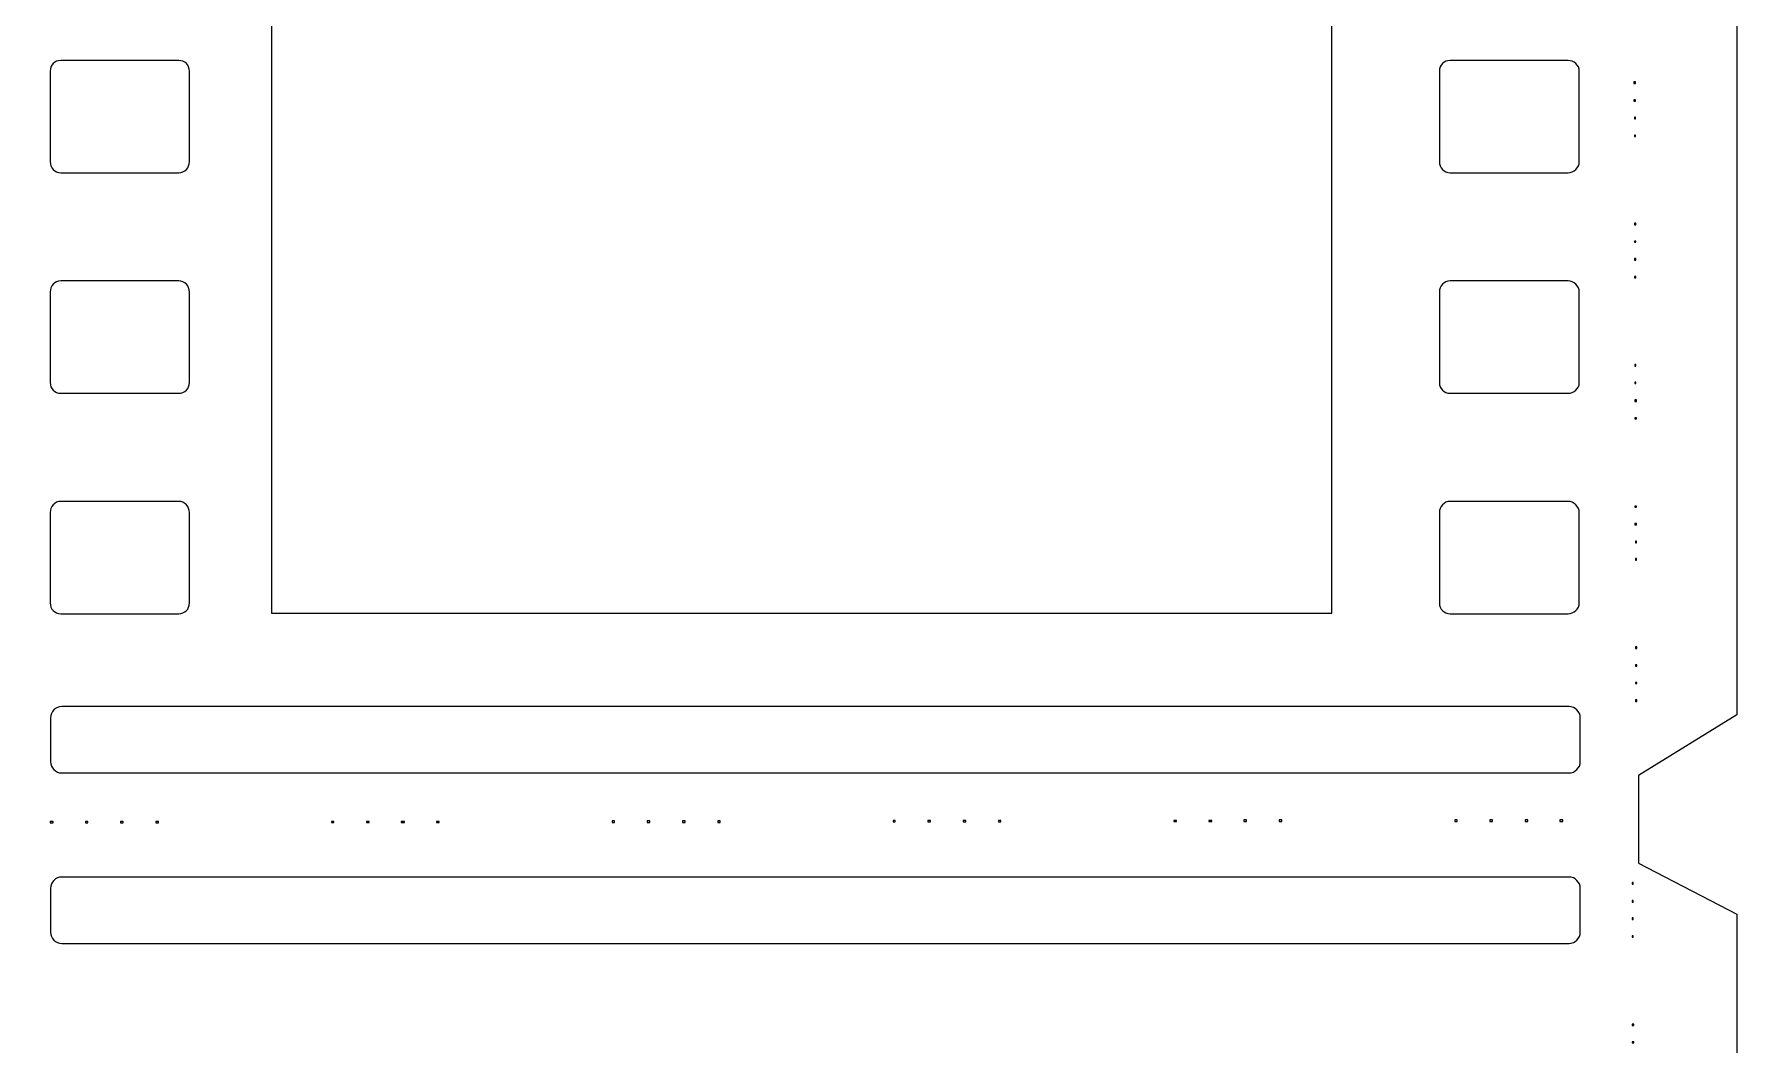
# Model space of a CAD drawing. Header units: centimetres. Extents: x -7.3 to 7.2, y -9.5 to 9.5.
# Drawn here: x -4.548 to -1.789, y -1.697 to -0.059 of the extents above; entities that cross this region are included whole.
import ezdxf

# ---------------------------------------------------------------- set-up
doc = ezdxf.new("R2010")
doc.units = ezdxf.units.CM
doc.header["$MEASUREMENT"] = 0
doc.layers.add('Layer 1', color=7, linetype='Continuous')

msp = doc.modelspace()

# ---------------------------------------------------------------- linework, layer by layer
at = {"layer": 'Layer 1', "lineweight": 9}
for points, knots in [([(-4.46691, 9.52087), (-4.46691, 9.52087), (-4.57605, 9.34393), (-4.57605, 9.34393), (-4.57605, 9.34393), (-4.57605, 9.34393), (-4.61905, 9.34393), (-4.61905, 9.34393), (-4.61905, 9.34393), (-4.61905, 9.34393), (-7.29051, 9.34393), (-7.29051, 9.34393), (-7.29051, 9.34393), (-7.29051, 9.34393), (-7.29051, -9.34393), (-7.29051, -9.34393), (-7.29051, -9.34393), (-7.29051, -9.34393), (-4.61905, -9.34393), (-4.61905, -9.34393), (-4.61905, -9.34393), (-4.61905, -9.34393), (-4.57605, -9.34393), (-4.57605, -9.34393), (-4.57605, -9.34393), (-4.57605, -9.34393), (-4.46691, -9.52004), (-4.46691, -9.52004), (-4.46691, -9.52004), (-4.46691, -9.52004), (-2.11956, -9.52004), (-2.11956, -9.52004), (-2.11956, -9.52004), (-2.11956, -9.52004), (-2.02778, -9.34393), (-2.02778, -9.34393), (-2.02778, -9.34393), (-2.02778, -9.34393), (-1.95172, -9.34393), (-1.95172, -9.34393), (-1.95172, -9.34393), (-1.95172, -9.34393), (-1.95172, -9.28026), (-1.95172, -9.28026), (-1.95172, -9.28026), (-1.95172, -9.28026), (-1.79214, -9.19675), (-1.79214, -9.19675), (-1.79214, -9.19675), (-1.79214, -9.19675), (-1.79214, -6.8494), (-1.79214, -6.8494), (-1.79214, -6.8494), (-1.79214, -6.8494), (-1.95172, -6.75101), (-1.95172, -6.75101), (-1.95172, -6.75101), (-1.95172, -6.75101), (-1.94841, -6.5997), (-1.94841, -6.5997), (-1.94841, -6.5997), (-1.94841, -6.5997), (-1.78883, -6.50131), (-1.78883, -6.50131), (-1.78883, -6.50131), (-1.78883, -6.50131), (-1.78883, -4.15396), (-1.78883, -4.15396), (-1.78883, -4.15396), (-1.78883, -4.15396), (-1.94841, -4.0721), (-1.94841, -4.0721), (-1.94841, -4.0721), (-1.94841, -4.0721), (-1.94841, -3.92989), (-1.94841, -3.92989), (-1.94841, -3.92989), (-1.94841, -3.92989), (-1.78883, -3.83232), (-1.78883, -3.83232), (-1.78883, -3.83232), (-1.78883, -3.83232), (-1.78883, -1.48497), (-1.78883, -1.48497), (-1.78883, -1.48497), (-1.78883, -1.48497), (-1.94841, -1.40229), (-1.94841, -1.40229), (-1.94841, -1.40229), (-1.94841, -1.40229), (-1.94841, -1.26008), (-1.94841, -1.26008), (-1.94841, -1.26008), (-1.94841, -1.26008), (-1.78883, -1.16169), (-1.78883, -1.16169), (-1.78883, -1.16169), (-1.78883, -1.16169), (-1.78883, 1.18484), (-1.78883, 1.18484), (-1.78883, 1.18484), (-1.78883, 1.18484), (-1.94841, 1.26752), (-1.94841, 1.26752), (-1.94841, 1.26752), (-1.94841, 1.26752), (-1.94841, 1.40891), (-1.94841, 1.40891), (-1.94841, 1.40891), (-1.94841, 1.40891), (-1.78883, 1.50647), (-1.78883, 1.50647), (-1.78883, 1.50647), (-1.78883, 1.50647), (-1.78883, 3.85382), (-1.78883, 3.85382), (-1.78883, 3.85382), (-1.78883, 3.85382), (-1.94841, 3.9365), (-1.94841, 3.9365), (-1.94841, 3.9365), (-1.94841, 3.9365), (-1.94841, 4.07872), (-1.94841, 4.07872), (-1.94841, 4.07872), (-1.94841, 4.07872), (-1.78883, 4.17711), (-1.78883, 4.17711), (-1.78883, 4.17711), (-1.78883, 4.17711), (-1.78883, 6.52363), (-1.78883, 6.52363), (-1.78883, 6.52363), (-1.78883, 6.52363), (-1.94841, 6.60632), (-1.94841, 6.60632), (-1.94841, 6.60632), (-1.94841, 6.60632), (-1.95172, 6.75184), (-1.95172, 6.75184), (-1.95172, 6.75184), (-1.95172, 6.75184), (-1.79214, 6.85023), (-1.79214, 6.85023), (-1.79214, 6.85023), (-1.79214, 6.85023), (-1.79214, 9.19758), (-1.79214, 9.19758), (-1.79214, 9.19758), (-1.79214, 9.19758), (-1.95172, 9.28026), (-1.95172, 9.28026), (-1.95172, 9.28026), (-1.95172, 9.28026), (-1.95172, 9.34393), (-1.95172, 9.34393), (-1.95172, 9.34393), (-1.95172, 9.34393), (-2.02778, 9.34393), (-2.02778, 9.34393), (-2.02778, 9.34393), (-2.02778, 9.34393), (-2.11956, 9.52087), (-2.11956, 9.52087), (-2.11956, 9.52087), (-2.11956, 9.52087), (-4.46691, 9.52087), (-4.46691, 9.52087)], [0, 0, 0, 0, 0.0232558, 0.0232558, 0.0232558, 0.0232558, 0.0465116, 0.0465116, 0.0465116, 0.0465116, 0.0697674, 0.0697674, 0.0697674, 0.0697674, 0.0930233, 0.0930233, 0.0930233, 0.0930233, 0.1162791, 0.1162791, 0.1162791, 0.1162791, 0.1395349, 0.1395349, 0.1395349, 0.1395349, 0.1627907, 0.1627907, 0.1627907, 0.1627907, 0.1860465, 0.1860465, 0.1860465, 0.1860465, 0.2093023, 0.2093023, 0.2093023, 0.2093023, 0.2325581, 0.2325581, 0.2325581, 0.2325581, 0.255814, 0.255814, 0.255814, 0.255814, 0.2790698, 0.2790698, 0.2790698, 0.2790698, 0.3023256, 0.3023256, 0.3023256, 0.3023256, 0.3255814, 0.3255814, 0.3255814, 0.3255814, 0.3488372, 0.3488372, 0.3488372, 0.3488372, 0.372093, 0.372093, 0.372093, 0.372093, 0.3953488, 0.3953488, 0.3953488, 0.3953488, 0.4186047, 0.4186047, 0.4186047, 0.4186047, 0.4418605, 0.4418605, 0.4418605, 0.4418605, 0.4651163, 0.4651163, 0.4651163, 0.4651163, 0.4883721, 0.4883721, 0.4883721, 0.4883721, 0.5116279, 0.5116279, 0.5116279, 0.5116279, 0.5348837, 0.5348837, 0.5348837, 0.5348837, 0.5581395, 0.5581395, 0.5581395, 0.5581395, 0.5813953, 0.5813953, 0.5813953, 0.5813953, 0.6046512, 0.6046512, 0.6046512, 0.6046512, 0.627907, 0.627907, 0.627907, 0.627907, 0.6511628, 0.6511628, 0.6511628, 0.6511628, 0.6744186, 0.6744186, 0.6744186, 0.6744186, 0.6976744, 0.6976744, 0.6976744, 0.6976744, 0.7209302, 0.7209302, 0.7209302, 0.7209302, 0.744186, 0.744186, 0.744186, 0.744186, 0.7674419, 0.7674419, 0.7674419, 0.7674419, 0.7906977, 0.7906977, 0.7906977, 0.7906977, 0.8139535, 0.8139535, 0.8139535, 0.8139535, 0.8372093, 0.8372093, 0.8372093, 0.8372093, 0.8604651, 0.8604651, 0.8604651, 0.8604651, 0.8837209, 0.8837209, 0.8837209, 0.8837209, 0.9069767, 0.9069767, 0.9069767, 0.9069767, 0.9302326, 0.9302326, 0.9302326, 0.9302326, 0.9534884, 0.9534884, 0.9534884, 0.9534884, 1, 1, 1, 1]), ([(-4.16264, 0.97234), (-4.16264, 0.97234), (-2.44533, 0.97234), (-2.44533, 0.97234), (-2.44533, 0.97234), (-2.44533, 0.97234), (-2.44533, -0.99715), (-2.44533, -0.99715), (-2.44533, -0.99715), (-2.44533, -0.99715), (-4.16264, -0.99715), (-4.16264, -0.99715), (-4.16264, -0.99715), (-4.16264, -0.99715), (-4.16264, 0.97234), (-4.16264, 0.97234)], [0, 0, 0, 0, 0.2, 0.2, 0.2, 0.2, 0.4, 0.4, 0.4, 0.4, 0.6, 0.6, 0.6, 0.6, 1, 1, 1, 1]), ([(-4.50412, -0.1017), (-4.50412, -0.1017), (-4.31312, -0.1017), (-4.31312, -0.1017), (-4.31312, -0.1017), (-4.30327, -0.1017), (-4.29576, -0.10921), (-4.29576, -0.11906), (-4.29576, -0.11906), (-4.29576, -0.11906), (-4.29576, -0.26541), (-4.29576, -0.26541), (-4.29576, -0.26541), (-4.29576, -0.27526), (-4.30327, -0.2836), (-4.31312, -0.2836), (-4.31312, -0.2836), (-4.31312, -0.2836), (-4.50412, -0.2836), (-4.50412, -0.2836), (-4.50412, -0.2836), (-4.51397, -0.2836), (-4.52148, -0.27526), (-4.52148, -0.26541), (-4.52148, -0.26541), (-4.52148, -0.26541), (-4.52148, -0.11906), (-4.52148, -0.11906), (-4.52148, -0.11906), (-4.52148, -0.10921), (-4.51397, -0.1017), (-4.50412, -0.1017)], [0, 0, 0, 0, 0.1111111, 0.1111111, 0.1111111, 0.1111111, 0.2222222, 0.2222222, 0.2222222, 0.2222222, 0.3333333, 0.3333333, 0.3333333, 0.3333333, 0.4444444, 0.4444444, 0.4444444, 0.4444444, 0.5555556, 0.5555556, 0.5555556, 0.5555556, 0.6666667, 0.6666667, 0.6666667, 0.6666667, 0.7777778, 0.7777778, 0.7777778, 0.7777778, 1, 1, 1, 1]), ([(-2.25351, -0.1017), (-2.25351, -0.1017), (-2.06251, -0.1017), (-2.06251, -0.1017), (-2.06251, -0.1017), (-2.05266, -0.1017), (-2.04432, -0.10921), (-2.04432, -0.11906), (-2.04432, -0.11906), (-2.04432, -0.11906), (-2.04432, -0.26541), (-2.04432, -0.26541), (-2.04432, -0.26541), (-2.04432, -0.27526), (-2.05266, -0.2836), (-2.06251, -0.2836), (-2.06251, -0.2836), (-2.06251, -0.2836), (-2.25351, -0.2836), (-2.25351, -0.2836), (-2.25351, -0.2836), (-2.26336, -0.2836), (-2.27087, -0.27526), (-2.27087, -0.26541), (-2.27087, -0.26541), (-2.27087, -0.26541), (-2.27087, -0.11906), (-2.27087, -0.11906), (-2.27087, -0.11906), (-2.27087, -0.10921), (-2.26336, -0.1017), (-2.25351, -0.1017)], [0, 0, 0, 0, 0.1111111, 0.1111111, 0.1111111, 0.1111111, 0.2222222, 0.2222222, 0.2222222, 0.2222222, 0.3333333, 0.3333333, 0.3333333, 0.3333333, 0.4444444, 0.4444444, 0.4444444, 0.4444444, 0.5555556, 0.5555556, 0.5555556, 0.5555556, 0.6666667, 0.6666667, 0.6666667, 0.6666667, 0.7777778, 0.7777778, 0.7777778, 0.7777778, 1, 1, 1, 1]), ([(-1.95585, -0.13643), (-1.95585, -0.13643), (-1.95337, -0.13643), (-1.95337, -0.13643), (-1.95337, -0.13643), (-1.95337, -0.13643), (-1.95337, -0.13891), (-1.95337, -0.13891), (-1.95337, -0.13891), (-1.95337, -0.13891), (-1.95585, -0.13891), (-1.95585, -0.13891), (-1.95585, -0.13891), (-1.95585, -0.13891), (-1.95585, -0.13643), (-1.95585, -0.13643)], [0, 0, 0, 0, 0.2, 0.2, 0.2, 0.2, 0.4, 0.4, 0.4, 0.4, 0.6, 0.6, 0.6, 0.6, 1, 1, 1, 1]), ([(-1.95585, -0.16536), (-1.95585, -0.16536), (-1.95337, -0.16536), (-1.95337, -0.16536), (-1.95337, -0.16536), (-1.95337, -0.16536), (-1.95337, -0.16785), (-1.95337, -0.16785), (-1.95337, -0.16785), (-1.95337, -0.16785), (-1.95585, -0.16785), (-1.95585, -0.16785), (-1.95585, -0.16785), (-1.95585, -0.16785), (-1.95585, -0.16536), (-1.95585, -0.16536)], [0, 0, 0, 0, 0.2, 0.2, 0.2, 0.2, 0.4, 0.4, 0.4, 0.4, 0.6, 0.6, 0.6, 0.6, 1, 1, 1, 1]), ([(-1.95502, -0.19348), (-1.95502, -0.19348), (-1.95337, -0.19348), (-1.95337, -0.19348), (-1.95337, -0.19348), (-1.95337, -0.19348), (-1.95337, -0.19596), (-1.95337, -0.19596), (-1.95337, -0.19596), (-1.95337, -0.19596), (-1.95502, -0.19596), (-1.95502, -0.19596), (-1.95502, -0.19596), (-1.95502, -0.19596), (-1.95502, -0.19348), (-1.95502, -0.19348)], [0, 0, 0, 0, 0.2, 0.2, 0.2, 0.2, 0.4, 0.4, 0.4, 0.4, 0.6, 0.6, 0.6, 0.6, 1, 1, 1, 1]), ([(-1.95502, -0.22242), (-1.95502, -0.22242), (-1.95337, -0.22242), (-1.95337, -0.22242), (-1.95337, -0.22242), (-1.95337, -0.22242), (-1.95337, -0.2249), (-1.95337, -0.2249), (-1.95337, -0.2249), (-1.95337, -0.2249), (-1.95502, -0.2249), (-1.95502, -0.2249), (-1.95502, -0.2249), (-1.95502, -0.2249), (-1.95502, -0.22242), (-1.95502, -0.22242)], [0, 0, 0, 0, 0.2, 0.2, 0.2, 0.2, 0.4, 0.4, 0.4, 0.4, 0.6, 0.6, 0.6, 0.6, 1, 1, 1, 1]), ([(-1.95502, -0.36546), (-1.95502, -0.36546), (-1.95254, -0.36546), (-1.95254, -0.36546), (-1.95254, -0.36546), (-1.95254, -0.36546), (-1.95254, -0.36794), (-1.95254, -0.36794), (-1.95254, -0.36794), (-1.95254, -0.36794), (-1.95502, -0.36794), (-1.95502, -0.36794), (-1.95502, -0.36794), (-1.95502, -0.36794), (-1.95502, -0.36546), (-1.95502, -0.36546)], [0, 0, 0, 0, 0.2, 0.2, 0.2, 0.2, 0.4, 0.4, 0.4, 0.4, 0.6, 0.6, 0.6, 0.6, 1, 1, 1, 1]), ([(-1.95502, -0.39439), (-1.95502, -0.39439), (-1.95254, -0.39439), (-1.95254, -0.39439), (-1.95254, -0.39439), (-1.95254, -0.39439), (-1.95254, -0.39605), (-1.95254, -0.39605), (-1.95254, -0.39605), (-1.95254, -0.39605), (-1.95502, -0.39605), (-1.95502, -0.39605), (-1.95502, -0.39605), (-1.95502, -0.39605), (-1.95502, -0.39439), (-1.95502, -0.39439)], [0, 0, 0, 0, 0.2, 0.2, 0.2, 0.2, 0.4, 0.4, 0.4, 0.4, 0.6, 0.6, 0.6, 0.6, 1, 1, 1, 1]), ([(-1.95502, -0.42251), (-1.95502, -0.42251), (-1.95254, -0.42251), (-1.95254, -0.42251), (-1.95254, -0.42251), (-1.95254, -0.42251), (-1.95254, -0.42499), (-1.95254, -0.42499), (-1.95254, -0.42499), (-1.95254, -0.42499), (-1.95502, -0.42499), (-1.95502, -0.42499), (-1.95502, -0.42499), (-1.95502, -0.42499), (-1.95502, -0.42251), (-1.95502, -0.42251)], [0, 0, 0, 0, 0.2, 0.2, 0.2, 0.2, 0.4, 0.4, 0.4, 0.4, 0.6, 0.6, 0.6, 0.6, 1, 1, 1, 1]), ([(-4.50412, -0.45889), (-4.50412, -0.45889), (-4.31312, -0.45889), (-4.31312, -0.45889), (-4.31312, -0.45889), (-4.30327, -0.45889), (-4.29576, -0.46722), (-4.29576, -0.47708), (-4.29576, -0.47708), (-4.29576, -0.47708), (-4.29576, -0.62342), (-4.29576, -0.62342), (-4.29576, -0.62342), (-4.29576, -0.63328), (-4.30327, -0.64079), (-4.31312, -0.64079), (-4.31312, -0.64079), (-4.31312, -0.64079), (-4.50412, -0.64079), (-4.50412, -0.64079), (-4.50412, -0.64079), (-4.51397, -0.64079), (-4.52148, -0.63328), (-4.52148, -0.62342), (-4.52148, -0.62342), (-4.52148, -0.62342), (-4.52148, -0.47708), (-4.52148, -0.47708), (-4.52148, -0.47708), (-4.52148, -0.46722), (-4.51397, -0.45889), (-4.50412, -0.45889)], [0, 0, 0, 0, 0.1111111, 0.1111111, 0.1111111, 0.1111111, 0.2222222, 0.2222222, 0.2222222, 0.2222222, 0.3333333, 0.3333333, 0.3333333, 0.3333333, 0.4444444, 0.4444444, 0.4444444, 0.4444444, 0.5555556, 0.5555556, 0.5555556, 0.5555556, 0.6666667, 0.6666667, 0.6666667, 0.6666667, 0.7777778, 0.7777778, 0.7777778, 0.7777778, 1, 1, 1, 1]), ([(-2.25351, -0.45889), (-2.25351, -0.45889), (-2.06251, -0.45889), (-2.06251, -0.45889), (-2.06251, -0.45889), (-2.05266, -0.45889), (-2.04432, -0.46722), (-2.04432, -0.47708), (-2.04432, -0.47708), (-2.04432, -0.47708), (-2.04432, -0.62342), (-2.04432, -0.62342), (-2.04432, -0.62342), (-2.04432, -0.63328), (-2.05266, -0.64079), (-2.06251, -0.64079), (-2.06251, -0.64079), (-2.06251, -0.64079), (-2.25351, -0.64079), (-2.25351, -0.64079), (-2.25351, -0.64079), (-2.26336, -0.64079), (-2.27087, -0.63328), (-2.27087, -0.62342), (-2.27087, -0.62342), (-2.27087, -0.62342), (-2.27087, -0.47708), (-2.27087, -0.47708), (-2.27087, -0.47708), (-2.27087, -0.46722), (-2.26336, -0.45889), (-2.25351, -0.45889)], [0, 0, 0, 0, 0.1111111, 0.1111111, 0.1111111, 0.1111111, 0.2222222, 0.2222222, 0.2222222, 0.2222222, 0.3333333, 0.3333333, 0.3333333, 0.3333333, 0.4444444, 0.4444444, 0.4444444, 0.4444444, 0.5555556, 0.5555556, 0.5555556, 0.5555556, 0.6666667, 0.6666667, 0.6666667, 0.6666667, 0.7777778, 0.7777778, 0.7777778, 0.7777778, 1, 1, 1, 1]), ([(-1.95502, -0.45145), (-1.95502, -0.45145), (-1.95254, -0.45145), (-1.95254, -0.45145), (-1.95254, -0.45145), (-1.95254, -0.45145), (-1.95254, -0.45393), (-1.95254, -0.45393), (-1.95254, -0.45393), (-1.95254, -0.45393), (-1.95502, -0.45393), (-1.95502, -0.45393), (-1.95502, -0.45393), (-1.95502, -0.45393), (-1.95502, -0.45145), (-1.95502, -0.45145)], [0, 0, 0, 0, 0.2, 0.2, 0.2, 0.2, 0.4, 0.4, 0.4, 0.4, 0.6, 0.6, 0.6, 0.6, 1, 1, 1, 1]), ([(-1.9542, -0.59449), (-1.9542, -0.59449), (-1.95254, -0.59449), (-1.95254, -0.59449), (-1.95254, -0.59449), (-1.95254, -0.59449), (-1.95254, -0.59697), (-1.95254, -0.59697), (-1.95254, -0.59697), (-1.95254, -0.59697), (-1.9542, -0.59697), (-1.9542, -0.59697), (-1.9542, -0.59697), (-1.9542, -0.59697), (-1.9542, -0.59449), (-1.9542, -0.59449)], [0, 0, 0, 0, 0.2, 0.2, 0.2, 0.2, 0.4, 0.4, 0.4, 0.4, 0.6, 0.6, 0.6, 0.6, 1, 1, 1, 1]), ([(-1.9542, -0.6226), (-1.9542, -0.6226), (-1.95254, -0.6226), (-1.95254, -0.6226), (-1.95254, -0.6226), (-1.95254, -0.6226), (-1.95254, -0.62508), (-1.95254, -0.62508), (-1.95254, -0.62508), (-1.95254, -0.62508), (-1.9542, -0.62508), (-1.9542, -0.62508), (-1.9542, -0.62508), (-1.9542, -0.62508), (-1.9542, -0.6226), (-1.9542, -0.6226)], [0, 0, 0, 0, 0.2, 0.2, 0.2, 0.2, 0.4, 0.4, 0.4, 0.4, 0.6, 0.6, 0.6, 0.6, 1, 1, 1, 1]), ([(-1.9542, -0.65154), (-1.9542, -0.65154), (-1.95172, -0.65154), (-1.95172, -0.65154), (-1.95172, -0.65154), (-1.95172, -0.65154), (-1.95172, -0.65402), (-1.95172, -0.65402), (-1.95172, -0.65402), (-1.95172, -0.65402), (-1.9542, -0.65402), (-1.9542, -0.65402), (-1.9542, -0.65402), (-1.9542, -0.65402), (-1.9542, -0.65154), (-1.9542, -0.65154)], [0, 0, 0, 0, 0.2, 0.2, 0.2, 0.2, 0.4, 0.4, 0.4, 0.4, 0.6, 0.6, 0.6, 0.6, 1, 1, 1, 1]), ([(-1.9542, -0.68048), (-1.9542, -0.68048), (-1.95172, -0.68048), (-1.95172, -0.68048), (-1.95172, -0.68048), (-1.95172, -0.68048), (-1.95172, -0.68213), (-1.95172, -0.68213), (-1.95172, -0.68213), (-1.95172, -0.68213), (-1.9542, -0.68213), (-1.9542, -0.68213), (-1.9542, -0.68213), (-1.9542, -0.68213), (-1.9542, -0.68048), (-1.9542, -0.68048)], [0, 0, 0, 0, 0.2, 0.2, 0.2, 0.2, 0.4, 0.4, 0.4, 0.4, 0.6, 0.6, 0.6, 0.6, 1, 1, 1, 1]), ([(-4.50412, -0.81607), (-4.50412, -0.81607), (-4.31312, -0.81607), (-4.31312, -0.81607), (-4.31312, -0.81607), (-4.30327, -0.81607), (-4.29576, -0.82441), (-4.29576, -0.83426), (-4.29576, -0.83426), (-4.29576, -0.83426), (-4.29576, -0.98061), (-4.29576, -0.98061), (-4.29576, -0.98061), (-4.29576, -0.99046), (-4.30327, -0.99798), (-4.31312, -0.99798), (-4.31312, -0.99798), (-4.31312, -0.99798), (-4.50412, -0.99798), (-4.50412, -0.99798), (-4.50412, -0.99798), (-4.51397, -0.99798), (-4.52148, -0.99046), (-4.52148, -0.98061), (-4.52148, -0.98061), (-4.52148, -0.98061), (-4.52148, -0.83426), (-4.52148, -0.83426), (-4.52148, -0.83426), (-4.52148, -0.82441), (-4.51397, -0.81607), (-4.50412, -0.81607)], [0, 0, 0, 0, 0.1111111, 0.1111111, 0.1111111, 0.1111111, 0.2222222, 0.2222222, 0.2222222, 0.2222222, 0.3333333, 0.3333333, 0.3333333, 0.3333333, 0.4444444, 0.4444444, 0.4444444, 0.4444444, 0.5555556, 0.5555556, 0.5555556, 0.5555556, 0.6666667, 0.6666667, 0.6666667, 0.6666667, 0.7777778, 0.7777778, 0.7777778, 0.7777778, 1, 1, 1, 1]), ([(-2.25351, -0.81607), (-2.25351, -0.81607), (-2.06251, -0.81607), (-2.06251, -0.81607), (-2.06251, -0.81607), (-2.05266, -0.81607), (-2.04432, -0.82441), (-2.04432, -0.83426), (-2.04432, -0.83426), (-2.04432, -0.83426), (-2.04432, -0.98061), (-2.04432, -0.98061), (-2.04432, -0.98061), (-2.04432, -0.99046), (-2.05266, -0.99798), (-2.06251, -0.99798), (-2.06251, -0.99798), (-2.06251, -0.99798), (-2.25351, -0.99798), (-2.25351, -0.99798), (-2.25351, -0.99798), (-2.26336, -0.99798), (-2.27087, -0.99046), (-2.27087, -0.98061), (-2.27087, -0.98061), (-2.27087, -0.98061), (-2.27087, -0.83426), (-2.27087, -0.83426), (-2.27087, -0.83426), (-2.27087, -0.82441), (-2.26336, -0.81607), (-2.25351, -0.81607)], [0, 0, 0, 0, 0.1111111, 0.1111111, 0.1111111, 0.1111111, 0.2222222, 0.2222222, 0.2222222, 0.2222222, 0.3333333, 0.3333333, 0.3333333, 0.3333333, 0.4444444, 0.4444444, 0.4444444, 0.4444444, 0.5555556, 0.5555556, 0.5555556, 0.5555556, 0.6666667, 0.6666667, 0.6666667, 0.6666667, 0.7777778, 0.7777778, 0.7777778, 0.7777778, 1, 1, 1, 1]), ([(-1.9542, -0.82352), (-1.9542, -0.82352), (-1.95172, -0.82352), (-1.95172, -0.82352), (-1.95172, -0.82352), (-1.95172, -0.82352), (-1.95172, -0.82517), (-1.95172, -0.82517), (-1.95172, -0.82517), (-1.95172, -0.82517), (-1.9542, -0.82517), (-1.9542, -0.82517), (-1.9542, -0.82517), (-1.9542, -0.82517), (-1.9542, -0.82352), (-1.9542, -0.82352)], [0, 0, 0, 0, 0.2, 0.2, 0.2, 0.2, 0.4, 0.4, 0.4, 0.4, 0.6, 0.6, 0.6, 0.6, 1, 1, 1, 1]), ([(-1.9542, -0.85163), (-1.9542, -0.85163), (-1.95172, -0.85163), (-1.95172, -0.85163), (-1.95172, -0.85163), (-1.95172, -0.85163), (-1.95172, -0.85411), (-1.95172, -0.85411), (-1.95172, -0.85411), (-1.95172, -0.85411), (-1.9542, -0.85411), (-1.9542, -0.85411), (-1.9542, -0.85411), (-1.9542, -0.85411), (-1.9542, -0.85163), (-1.9542, -0.85163)], [0, 0, 0, 0, 0.2, 0.2, 0.2, 0.2, 0.4, 0.4, 0.4, 0.4, 0.6, 0.6, 0.6, 0.6, 1, 1, 1, 1]), ([(-1.95337, -0.88057), (-1.95337, -0.88057), (-1.95172, -0.88057), (-1.95172, -0.88057), (-1.95172, -0.88057), (-1.95172, -0.88057), (-1.95172, -0.88305), (-1.95172, -0.88305), (-1.95172, -0.88305), (-1.95172, -0.88305), (-1.95337, -0.88305), (-1.95337, -0.88305), (-1.95337, -0.88305), (-1.95337, -0.88305), (-1.95337, -0.88057), (-1.95337, -0.88057)], [0, 0, 0, 0, 0.2, 0.2, 0.2, 0.2, 0.4, 0.4, 0.4, 0.4, 0.6, 0.6, 0.6, 0.6, 1, 1, 1, 1]), ([(-1.95337, -0.90868), (-1.95337, -0.90868), (-1.95172, -0.90868), (-1.95172, -0.90868), (-1.95172, -0.90868), (-1.95172, -0.90868), (-1.95172, -0.91116), (-1.95172, -0.91116), (-1.95172, -0.91116), (-1.95172, -0.91116), (-1.95337, -0.91116), (-1.95337, -0.91116), (-1.95337, -0.91116), (-1.95337, -0.91116), (-1.95337, -0.90868), (-1.95337, -0.90868)], [0, 0, 0, 0, 0.2, 0.2, 0.2, 0.2, 0.4, 0.4, 0.4, 0.4, 0.6, 0.6, 0.6, 0.6, 1, 1, 1, 1]), ([(-1.95337, -1.05172), (-1.95337, -1.05172), (-1.95089, -1.05172), (-1.95089, -1.05172), (-1.95089, -1.05172), (-1.95089, -1.05172), (-1.95089, -1.0542), (-1.95089, -1.0542), (-1.95089, -1.0542), (-1.95089, -1.0542), (-1.95337, -1.0542), (-1.95337, -1.0542), (-1.95337, -1.0542), (-1.95337, -1.0542), (-1.95337, -1.05172), (-1.95337, -1.05172)], [0, 0, 0, 0, 0.2, 0.2, 0.2, 0.2, 0.4, 0.4, 0.4, 0.4, 0.6, 0.6, 0.6, 0.6, 1, 1, 1, 1]), ([(-1.95337, -1.08066), (-1.95337, -1.08066), (-1.95089, -1.08066), (-1.95089, -1.08066), (-1.95089, -1.08066), (-1.95089, -1.08066), (-1.95089, -1.08314), (-1.95089, -1.08314), (-1.95089, -1.08314), (-1.95089, -1.08314), (-1.95337, -1.08314), (-1.95337, -1.08314), (-1.95337, -1.08314), (-1.95337, -1.08314), (-1.95337, -1.08066), (-1.95337, -1.08066)], [0, 0, 0, 0, 0.2, 0.2, 0.2, 0.2, 0.4, 0.4, 0.4, 0.4, 0.6, 0.6, 0.6, 0.6, 1, 1, 1, 1]), ([(-1.95337, -1.1096), (-1.95337, -1.1096), (-1.95089, -1.1096), (-1.95089, -1.1096), (-1.95089, -1.1096), (-1.95089, -1.1096), (-1.95089, -1.11125), (-1.95089, -1.11125), (-1.95089, -1.11125), (-1.95089, -1.11125), (-1.95337, -1.11125), (-1.95337, -1.11125), (-1.95337, -1.11125), (-1.95337, -1.11125), (-1.95337, -1.1096), (-1.95337, -1.1096)], [0, 0, 0, 0, 0.2, 0.2, 0.2, 0.2, 0.4, 0.4, 0.4, 0.4, 0.6, 0.6, 0.6, 0.6, 1, 1, 1, 1]), ([(-4.50246, -1.14846), (-4.50246, -1.14846), (-2.06086, -1.14846), (-2.06086, -1.14846), (-2.06086, -1.14846), (-2.05101, -1.14846), (-2.04267, -1.1568), (-2.04267, -1.16665), (-2.04267, -1.16665), (-2.04267, -1.16665), (-2.04267, -1.23775), (-2.04267, -1.23775), (-2.04267, -1.23775), (-2.04267, -1.24761), (-2.051, -1.25594), (-2.06086, -1.25594), (-2.06086, -1.25594), (-2.06086, -1.25594), (-4.50246, -1.25594), (-4.50246, -1.25594), (-4.50246, -1.25594), (-4.51232, -1.25594), (-4.52065, -1.24761), (-4.52065, -1.23775), (-4.52065, -1.23775), (-4.52065, -1.23775), (-4.52065, -1.16665), (-4.52065, -1.16665), (-4.52065, -1.16665), (-4.52065, -1.1568), (-4.51232, -1.14846), (-4.50246, -1.14846)], [0, 0, 0, 0, 0.1111111, 0.1111111, 0.1111111, 0.1111111, 0.2222222, 0.2222222, 0.2222222, 0.2222222, 0.3333333, 0.3333333, 0.3333333, 0.3333333, 0.4444444, 0.4444444, 0.4444444, 0.4444444, 0.5555556, 0.5555556, 0.5555556, 0.5555556, 0.6666667, 0.6666667, 0.6666667, 0.6666667, 0.7777778, 0.7777778, 0.7777778, 0.7777778, 1, 1, 1, 1]), ([(-1.95337, -1.13771), (-1.95337, -1.13771), (-1.95089, -1.13771), (-1.95089, -1.13771), (-1.95089, -1.13771), (-1.95089, -1.13771), (-1.95089, -1.14019), (-1.95089, -1.14019), (-1.95089, -1.14019), (-1.95089, -1.14019), (-1.95337, -1.14019), (-1.95337, -1.14019), (-1.95337, -1.14019), (-1.95337, -1.14019), (-1.95337, -1.13771), (-1.95337, -1.13771)], [0, 0, 0, 0, 0.2, 0.2, 0.2, 0.2, 0.4, 0.4, 0.4, 0.4, 0.6, 0.6, 0.6, 0.6, 1, 1, 1, 1]), ([(-4.52148, -1.33449), (-4.52148, -1.33449), (-4.51652, -1.33449), (-4.51652, -1.33449), (-4.51652, -1.33449), (-4.51652, -1.33449), (-4.51652, -1.33697), (-4.51652, -1.33697), (-4.51652, -1.33697), (-4.51652, -1.33697), (-4.52148, -1.33697), (-4.52148, -1.33697), (-4.52148, -1.33697), (-4.52148, -1.33697), (-4.52148, -1.33449), (-4.52148, -1.33449)], [0, 0, 0, 0, 0.2, 0.2, 0.2, 0.2, 0.4, 0.4, 0.4, 0.4, 0.6, 0.6, 0.6, 0.6, 1, 1, 1, 1]), ([(-4.46443, -1.33449), (-4.46443, -1.33449), (-4.4603, -1.33449), (-4.4603, -1.33449), (-4.4603, -1.33449), (-4.4603, -1.33449), (-4.4603, -1.33697), (-4.4603, -1.33697), (-4.4603, -1.33697), (-4.4603, -1.33697), (-4.46443, -1.33697), (-4.46443, -1.33697), (-4.46443, -1.33697), (-4.46443, -1.33697), (-4.46443, -1.33449), (-4.46443, -1.33449)], [0, 0, 0, 0, 0.2, 0.2, 0.2, 0.2, 0.4, 0.4, 0.4, 0.4, 0.6, 0.6, 0.6, 0.6, 1, 1, 1, 1]), ([(-4.40738, -1.33449), (-4.40738, -1.33449), (-4.40325, -1.33449), (-4.40325, -1.33449), (-4.40325, -1.33449), (-4.40325, -1.33449), (-4.40325, -1.33697), (-4.40325, -1.33697), (-4.40325, -1.33697), (-4.40325, -1.33697), (-4.40738, -1.33697), (-4.40738, -1.33697), (-4.40738, -1.33697), (-4.40738, -1.33697), (-4.40738, -1.33449), (-4.40738, -1.33449)], [0, 0, 0, 0, 0.2, 0.2, 0.2, 0.2, 0.4, 0.4, 0.4, 0.4, 0.6, 0.6, 0.6, 0.6, 1, 1, 1, 1]), ([(-4.35033, -1.33449), (-4.35033, -1.33449), (-4.34619, -1.33449), (-4.34619, -1.33449), (-4.34619, -1.33449), (-4.34619, -1.33449), (-4.34619, -1.33697), (-4.34619, -1.33697), (-4.34619, -1.33697), (-4.34619, -1.33697), (-4.35033, -1.33697), (-4.35033, -1.33697), (-4.35033, -1.33697), (-4.35033, -1.33697), (-4.35033, -1.33449), (-4.35033, -1.33449)], [0, 0, 0, 0, 0.2, 0.2, 0.2, 0.2, 0.4, 0.4, 0.4, 0.4, 0.6, 0.6, 0.6, 0.6, 1, 1, 1, 1]), ([(-4.0659, -1.33449), (-4.0659, -1.33449), (-4.06177, -1.33449), (-4.06177, -1.33449), (-4.06177, -1.33449), (-4.06177, -1.33449), (-4.06177, -1.33615), (-4.06177, -1.33615), (-4.06177, -1.33615), (-4.06177, -1.33615), (-4.0659, -1.33615), (-4.0659, -1.33615), (-4.0659, -1.33615), (-4.0659, -1.33615), (-4.0659, -1.33449), (-4.0659, -1.33449)], [0, 0, 0, 0, 0.2, 0.2, 0.2, 0.2, 0.4, 0.4, 0.4, 0.4, 0.6, 0.6, 0.6, 0.6, 1, 1, 1, 1]), ([(-4.00885, -1.33449), (-4.00885, -1.33449), (-4.00472, -1.33449), (-4.00472, -1.33449), (-4.00472, -1.33449), (-4.00472, -1.33449), (-4.00472, -1.33615), (-4.00472, -1.33615), (-4.00472, -1.33615), (-4.00472, -1.33615), (-4.00885, -1.33615), (-4.00885, -1.33615), (-4.00885, -1.33615), (-4.00885, -1.33615), (-4.00885, -1.33449), (-4.00885, -1.33449)], [0, 0, 0, 0, 0.2, 0.2, 0.2, 0.2, 0.4, 0.4, 0.4, 0.4, 0.6, 0.6, 0.6, 0.6, 1, 1, 1, 1]), ([(-3.95263, -1.33449), (-3.95263, -1.33449), (-3.94767, -1.33449), (-3.94767, -1.33449), (-3.94767, -1.33449), (-3.94767, -1.33449), (-3.94767, -1.33615), (-3.94767, -1.33615), (-3.94767, -1.33615), (-3.94767, -1.33615), (-3.95263, -1.33615), (-3.95263, -1.33615), (-3.95263, -1.33615), (-3.95263, -1.33615), (-3.95263, -1.33449), (-3.95263, -1.33449)], [0, 0, 0, 0, 0.2, 0.2, 0.2, 0.2, 0.4, 0.4, 0.4, 0.4, 0.6, 0.6, 0.6, 0.6, 1, 1, 1, 1]), ([(-3.89558, -1.33449), (-3.89558, -1.33449), (-3.89144, -1.33449), (-3.89144, -1.33449), (-3.89144, -1.33449), (-3.89144, -1.33449), (-3.89144, -1.33615), (-3.89144, -1.33615), (-3.89144, -1.33615), (-3.89144, -1.33615), (-3.89558, -1.33615), (-3.89558, -1.33615), (-3.89558, -1.33615), (-3.89558, -1.33615), (-3.89558, -1.33449), (-3.89558, -1.33449)], [0, 0, 0, 0, 0.2, 0.2, 0.2, 0.2, 0.4, 0.4, 0.4, 0.4, 0.6, 0.6, 0.6, 0.6, 1, 1, 1, 1]), ([(-3.61115, -1.33367), (-3.61115, -1.33367), (-3.60701, -1.33367), (-3.60701, -1.33367), (-3.60701, -1.33367), (-3.60701, -1.33367), (-3.60701, -1.33615), (-3.60701, -1.33615), (-3.60701, -1.33615), (-3.60701, -1.33615), (-3.61115, -1.33615), (-3.61115, -1.33615), (-3.61115, -1.33615), (-3.61115, -1.33615), (-3.61115, -1.33367), (-3.61115, -1.33367)], [0, 0, 0, 0, 0.2, 0.2, 0.2, 0.2, 0.4, 0.4, 0.4, 0.4, 0.6, 0.6, 0.6, 0.6, 1, 1, 1, 1]), ([(-3.5541, -1.33367), (-3.5541, -1.33367), (-3.54996, -1.33367), (-3.54996, -1.33367), (-3.54996, -1.33367), (-3.54996, -1.33367), (-3.54996, -1.33615), (-3.54996, -1.33615), (-3.54996, -1.33615), (-3.54996, -1.33615), (-3.5541, -1.33615), (-3.5541, -1.33615), (-3.5541, -1.33615), (-3.5541, -1.33615), (-3.5541, -1.33367), (-3.5541, -1.33367)], [0, 0, 0, 0, 0.2, 0.2, 0.2, 0.2, 0.4, 0.4, 0.4, 0.4, 0.6, 0.6, 0.6, 0.6, 1, 1, 1, 1]), ([(-3.49705, -1.33367), (-3.49705, -1.33367), (-3.49291, -1.33367), (-3.49291, -1.33367), (-3.49291, -1.33367), (-3.49291, -1.33367), (-3.49291, -1.33615), (-3.49291, -1.33615), (-3.49291, -1.33615), (-3.49291, -1.33615), (-3.49705, -1.33615), (-3.49705, -1.33615), (-3.49705, -1.33615), (-3.49705, -1.33615), (-3.49705, -1.33367), (-3.49705, -1.33367)], [0, 0, 0, 0, 0.2, 0.2, 0.2, 0.2, 0.4, 0.4, 0.4, 0.4, 0.6, 0.6, 0.6, 0.6, 1, 1, 1, 1]), ([(-3.44, -1.33367), (-3.44, -1.33367), (-3.43586, -1.33367), (-3.43586, -1.33367), (-3.43586, -1.33367), (-3.43586, -1.33367), (-3.43586, -1.33615), (-3.43586, -1.33615), (-3.43586, -1.33615), (-3.43586, -1.33615), (-3.44, -1.33615), (-3.44, -1.33615), (-3.44, -1.33615), (-3.44, -1.33615), (-3.44, -1.33367), (-3.44, -1.33367)], [0, 0, 0, 0, 0.2, 0.2, 0.2, 0.2, 0.4, 0.4, 0.4, 0.4, 0.6, 0.6, 0.6, 0.6, 1, 1, 1, 1]), ([(-3.15557, -1.33284), (-3.15557, -1.33284), (-3.15226, -1.33284), (-3.15226, -1.33284), (-3.15226, -1.33284), (-3.15226, -1.33284), (-3.15226, -1.33532), (-3.15226, -1.33532), (-3.15226, -1.33532), (-3.15226, -1.33532), (-3.15557, -1.33532), (-3.15557, -1.33532), (-3.15557, -1.33532), (-3.15557, -1.33532), (-3.15557, -1.33284), (-3.15557, -1.33284)], [0, 0, 0, 0, 0.2, 0.2, 0.2, 0.2, 0.4, 0.4, 0.4, 0.4, 0.6, 0.6, 0.6, 0.6, 1, 1, 1, 1]), ([(-3.09935, -1.33284), (-3.09935, -1.33284), (-3.09521, -1.33284), (-3.09521, -1.33284), (-3.09521, -1.33284), (-3.09521, -1.33284), (-3.09521, -1.33532), (-3.09521, -1.33532), (-3.09521, -1.33532), (-3.09521, -1.33532), (-3.09935, -1.33532), (-3.09935, -1.33532), (-3.09935, -1.33532), (-3.09935, -1.33532), (-3.09935, -1.33284), (-3.09935, -1.33284)], [0, 0, 0, 0, 0.2, 0.2, 0.2, 0.2, 0.4, 0.4, 0.4, 0.4, 0.6, 0.6, 0.6, 0.6, 1, 1, 1, 1]), ([(-3.04229, -1.33284), (-3.04229, -1.33284), (-3.03816, -1.33284), (-3.03816, -1.33284), (-3.03816, -1.33284), (-3.03816, -1.33284), (-3.03816, -1.33532), (-3.03816, -1.33532), (-3.03816, -1.33532), (-3.03816, -1.33532), (-3.04229, -1.33532), (-3.04229, -1.33532), (-3.04229, -1.33532), (-3.04229, -1.33532), (-3.04229, -1.33284), (-3.04229, -1.33284)], [0, 0, 0, 0, 0.2, 0.2, 0.2, 0.2, 0.4, 0.4, 0.4, 0.4, 0.6, 0.6, 0.6, 0.6, 1, 1, 1, 1]), ([(-2.98524, -1.33284), (-2.98524, -1.33284), (-2.98111, -1.33284), (-2.98111, -1.33284), (-2.98111, -1.33284), (-2.98111, -1.33284), (-2.98111, -1.33532), (-2.98111, -1.33532), (-2.98111, -1.33532), (-2.98111, -1.33532), (-2.98524, -1.33532), (-2.98524, -1.33532), (-2.98524, -1.33532), (-2.98524, -1.33532), (-2.98524, -1.33284), (-2.98524, -1.33284)], [0, 0, 0, 0, 0.2, 0.2, 0.2, 0.2, 0.4, 0.4, 0.4, 0.4, 0.6, 0.6, 0.6, 0.6, 1, 1, 1, 1]), ([(-2.70082, -1.33284), (-2.70082, -1.33284), (-2.69668, -1.33284), (-2.69668, -1.33284), (-2.69668, -1.33284), (-2.69668, -1.33284), (-2.69668, -1.33449), (-2.69668, -1.33449), (-2.69668, -1.33449), (-2.69668, -1.33449), (-2.70082, -1.33449), (-2.70082, -1.33449), (-2.70082, -1.33449), (-2.70082, -1.33449), (-2.70082, -1.33284), (-2.70082, -1.33284)], [0, 0, 0, 0, 0.2, 0.2, 0.2, 0.2, 0.4, 0.4, 0.4, 0.4, 0.6, 0.6, 0.6, 0.6, 1, 1, 1, 1]), ([(-2.64459, -1.33284), (-2.64459, -1.33284), (-2.63963, -1.33284), (-2.63963, -1.33284), (-2.63963, -1.33284), (-2.63963, -1.33284), (-2.63963, -1.33449), (-2.63963, -1.33449), (-2.63963, -1.33449), (-2.63963, -1.33449), (-2.64459, -1.33449), (-2.64459, -1.33449), (-2.64459, -1.33449), (-2.64459, -1.33449), (-2.64459, -1.33284), (-2.64459, -1.33284)], [0, 0, 0, 0, 0.2, 0.2, 0.2, 0.2, 0.4, 0.4, 0.4, 0.4, 0.6, 0.6, 0.6, 0.6, 1, 1, 1, 1]), ([(-2.58754, -1.33201), (-2.58754, -1.33201), (-2.58341, -1.33201), (-2.58341, -1.33201), (-2.58341, -1.33201), (-2.58341, -1.33201), (-2.58341, -1.33449), (-2.58341, -1.33449), (-2.58341, -1.33449), (-2.58341, -1.33449), (-2.58754, -1.33449), (-2.58754, -1.33449), (-2.58754, -1.33449), (-2.58754, -1.33449), (-2.58754, -1.33201), (-2.58754, -1.33201)], [0, 0, 0, 0, 0.2, 0.2, 0.2, 0.2, 0.4, 0.4, 0.4, 0.4, 0.6, 0.6, 0.6, 0.6, 1, 1, 1, 1]), ([(-2.53049, -1.33201), (-2.53049, -1.33201), (-2.52636, -1.33201), (-2.52636, -1.33201), (-2.52636, -1.33201), (-2.52636, -1.33201), (-2.52636, -1.33449), (-2.52636, -1.33449), (-2.52636, -1.33449), (-2.52636, -1.33449), (-2.53049, -1.33449), (-2.53049, -1.33449), (-2.53049, -1.33449), (-2.53049, -1.33449), (-2.53049, -1.33201), (-2.53049, -1.33201)], [0, 0, 0, 0, 0.2, 0.2, 0.2, 0.2, 0.4, 0.4, 0.4, 0.4, 0.6, 0.6, 0.6, 0.6, 1, 1, 1, 1]), ([(-2.24606, -1.33201), (-2.24606, -1.33201), (-2.24193, -1.33201), (-2.24193, -1.33201), (-2.24193, -1.33201), (-2.24193, -1.33201), (-2.24193, -1.33449), (-2.24193, -1.33449), (-2.24193, -1.33449), (-2.24193, -1.33449), (-2.24606, -1.33449), (-2.24606, -1.33449), (-2.24606, -1.33449), (-2.24606, -1.33449), (-2.24606, -1.33201), (-2.24606, -1.33201)], [0, 0, 0, 0, 0.2, 0.2, 0.2, 0.2, 0.4, 0.4, 0.4, 0.4, 0.6, 0.6, 0.6, 0.6, 1, 1, 1, 1]), ([(-2.18901, -1.33201), (-2.18901, -1.33201), (-2.18488, -1.33201), (-2.18488, -1.33201), (-2.18488, -1.33201), (-2.18488, -1.33201), (-2.18488, -1.33449), (-2.18488, -1.33449), (-2.18488, -1.33449), (-2.18488, -1.33449), (-2.18901, -1.33449), (-2.18901, -1.33449), (-2.18901, -1.33449), (-2.18901, -1.33449), (-2.18901, -1.33201), (-2.18901, -1.33201)], [0, 0, 0, 0, 0.2, 0.2, 0.2, 0.2, 0.4, 0.4, 0.4, 0.4, 0.6, 0.6, 0.6, 0.6, 1, 1, 1, 1]), ([(-2.13196, -1.33201), (-2.13196, -1.33201), (-2.12783, -1.33201), (-2.12783, -1.33201), (-2.12783, -1.33201), (-2.12783, -1.33201), (-2.12783, -1.33449), (-2.12783, -1.33449), (-2.12783, -1.33449), (-2.12783, -1.33449), (-2.13196, -1.33449), (-2.13196, -1.33449), (-2.13196, -1.33449), (-2.13196, -1.33449), (-2.13196, -1.33201), (-2.13196, -1.33201)], [0, 0, 0, 0, 0.2, 0.2, 0.2, 0.2, 0.4, 0.4, 0.4, 0.4, 0.6, 0.6, 0.6, 0.6, 1, 1, 1, 1]), ([(-2.07574, -1.33201), (-2.07574, -1.33201), (-2.07078, -1.33201), (-2.07078, -1.33201), (-2.07078, -1.33201), (-2.07078, -1.33201), (-2.07078, -1.33449), (-2.07078, -1.33449), (-2.07078, -1.33449), (-2.07078, -1.33449), (-2.07574, -1.33449), (-2.07574, -1.33449), (-2.07574, -1.33449), (-2.07574, -1.33449), (-2.07574, -1.33201), (-2.07574, -1.33201)], [0, 0, 0, 0, 0.2, 0.2, 0.2, 0.2, 0.4, 0.4, 0.4, 0.4, 0.6, 0.6, 0.6, 0.6, 1, 1, 1, 1]), ([(-4.50246, -1.42462), (-4.50246, -1.42462), (-2.06086, -1.42462), (-2.06086, -1.42462), (-2.06086, -1.42462), (-2.05101, -1.42462), (-2.04267, -1.43295), (-2.04267, -1.44281), (-2.04267, -1.44281), (-2.04267, -1.44281), (-2.04267, -1.51391), (-2.04267, -1.51391), (-2.04267, -1.51391), (-2.04267, -1.52376), (-2.051, -1.5321), (-2.06086, -1.5321), (-2.06086, -1.5321), (-2.06086, -1.5321), (-4.50246, -1.5321), (-4.50246, -1.5321), (-4.50246, -1.5321), (-4.51232, -1.5321), (-4.52065, -1.52376), (-4.52065, -1.51391), (-4.52065, -1.51391), (-4.52065, -1.51391), (-4.52065, -1.44281), (-4.52065, -1.44281), (-4.52065, -1.44281), (-4.52065, -1.43295), (-4.51232, -1.42462), (-4.50246, -1.42462)], [0, 0, 0, 0, 0.1111111, 0.1111111, 0.1111111, 0.1111111, 0.2222222, 0.2222222, 0.2222222, 0.2222222, 0.3333333, 0.3333333, 0.3333333, 0.3333333, 0.4444444, 0.4444444, 0.4444444, 0.4444444, 0.5555556, 0.5555556, 0.5555556, 0.5555556, 0.6666667, 0.6666667, 0.6666667, 0.6666667, 0.7777778, 0.7777778, 0.7777778, 0.7777778, 1, 1, 1, 1]), ([(-1.95833, -1.43371), (-1.95833, -1.43371), (-1.95668, -1.43371), (-1.95668, -1.43371), (-1.95668, -1.43371), (-1.95668, -1.43371), (-1.95668, -1.43619), (-1.95668, -1.43619), (-1.95668, -1.43619), (-1.95668, -1.43619), (-1.95833, -1.43619), (-1.95833, -1.43619), (-1.95833, -1.43619), (-1.95833, -1.43619), (-1.95833, -1.43371), (-1.95833, -1.43371)], [0, 0, 0, 0, 0.2, 0.2, 0.2, 0.2, 0.4, 0.4, 0.4, 0.4, 0.6, 0.6, 0.6, 0.6, 1, 1, 1, 1]), ([(-1.95833, -1.46265), (-1.95833, -1.46265), (-1.95668, -1.46265), (-1.95668, -1.46265), (-1.95668, -1.46265), (-1.95668, -1.46265), (-1.95668, -1.46513), (-1.95668, -1.46513), (-1.95668, -1.46513), (-1.95668, -1.46513), (-1.95833, -1.46513), (-1.95833, -1.46513), (-1.95833, -1.46513), (-1.95833, -1.46513), (-1.95833, -1.46265), (-1.95833, -1.46265)], [0, 0, 0, 0, 0.2, 0.2, 0.2, 0.2, 0.4, 0.4, 0.4, 0.4, 0.6, 0.6, 0.6, 0.6, 1, 1, 1, 1]), ([(-1.95833, -1.49076), (-1.95833, -1.49076), (-1.95668, -1.49076), (-1.95668, -1.49076), (-1.95668, -1.49076), (-1.95668, -1.49076), (-1.95668, -1.49324), (-1.95668, -1.49324), (-1.95668, -1.49324), (-1.95668, -1.49324), (-1.95833, -1.49324), (-1.95833, -1.49324), (-1.95833, -1.49324), (-1.95833, -1.49324), (-1.95833, -1.49076), (-1.95833, -1.49076)], [0, 0, 0, 0, 0.2, 0.2, 0.2, 0.2, 0.4, 0.4, 0.4, 0.4, 0.6, 0.6, 0.6, 0.6, 1, 1, 1, 1]), ([(-1.95833, -1.5197), (-1.95833, -1.5197), (-1.95668, -1.5197), (-1.95668, -1.5197), (-1.95668, -1.5197), (-1.95668, -1.5197), (-1.95668, -1.52218), (-1.95668, -1.52218), (-1.95668, -1.52218), (-1.95668, -1.52218), (-1.95833, -1.52218), (-1.95833, -1.52218), (-1.95833, -1.52218), (-1.95833, -1.52218), (-1.95833, -1.5197), (-1.95833, -1.5197)], [0, 0, 0, 0, 0.2, 0.2, 0.2, 0.2, 0.4, 0.4, 0.4, 0.4, 0.6, 0.6, 0.6, 0.6, 1, 1, 1, 1]), ([(-1.95833, -1.66274), (-1.95833, -1.66274), (-1.95585, -1.66274), (-1.95585, -1.66274), (-1.95585, -1.66274), (-1.95585, -1.66274), (-1.95585, -1.66522), (-1.95585, -1.66522), (-1.95585, -1.66522), (-1.95585, -1.66522), (-1.95833, -1.66522), (-1.95833, -1.66522), (-1.95833, -1.66522), (-1.95833, -1.66522), (-1.95833, -1.66274), (-1.95833, -1.66274)], [0, 0, 0, 0, 0.2, 0.2, 0.2, 0.2, 0.4, 0.4, 0.4, 0.4, 0.6, 0.6, 0.6, 0.6, 1, 1, 1, 1]), ([(-1.95833, -1.69168), (-1.95833, -1.69168), (-1.95585, -1.69168), (-1.95585, -1.69168), (-1.95585, -1.69168), (-1.95585, -1.69168), (-1.95585, -1.69333), (-1.95585, -1.69333), (-1.95585, -1.69333), (-1.95585, -1.69333), (-1.95833, -1.69333), (-1.95833, -1.69333), (-1.95833, -1.69333), (-1.95833, -1.69333), (-1.95833, -1.69168), (-1.95833, -1.69168)], [0, 0, 0, 0, 0.2, 0.2, 0.2, 0.2, 0.4, 0.4, 0.4, 0.4, 0.6, 0.6, 0.6, 0.6, 1, 1, 1, 1])]:
    msp.add_open_spline(points, degree=3, knots=knots, dxfattribs=at)

doc.saveas('drawing.dxf')
